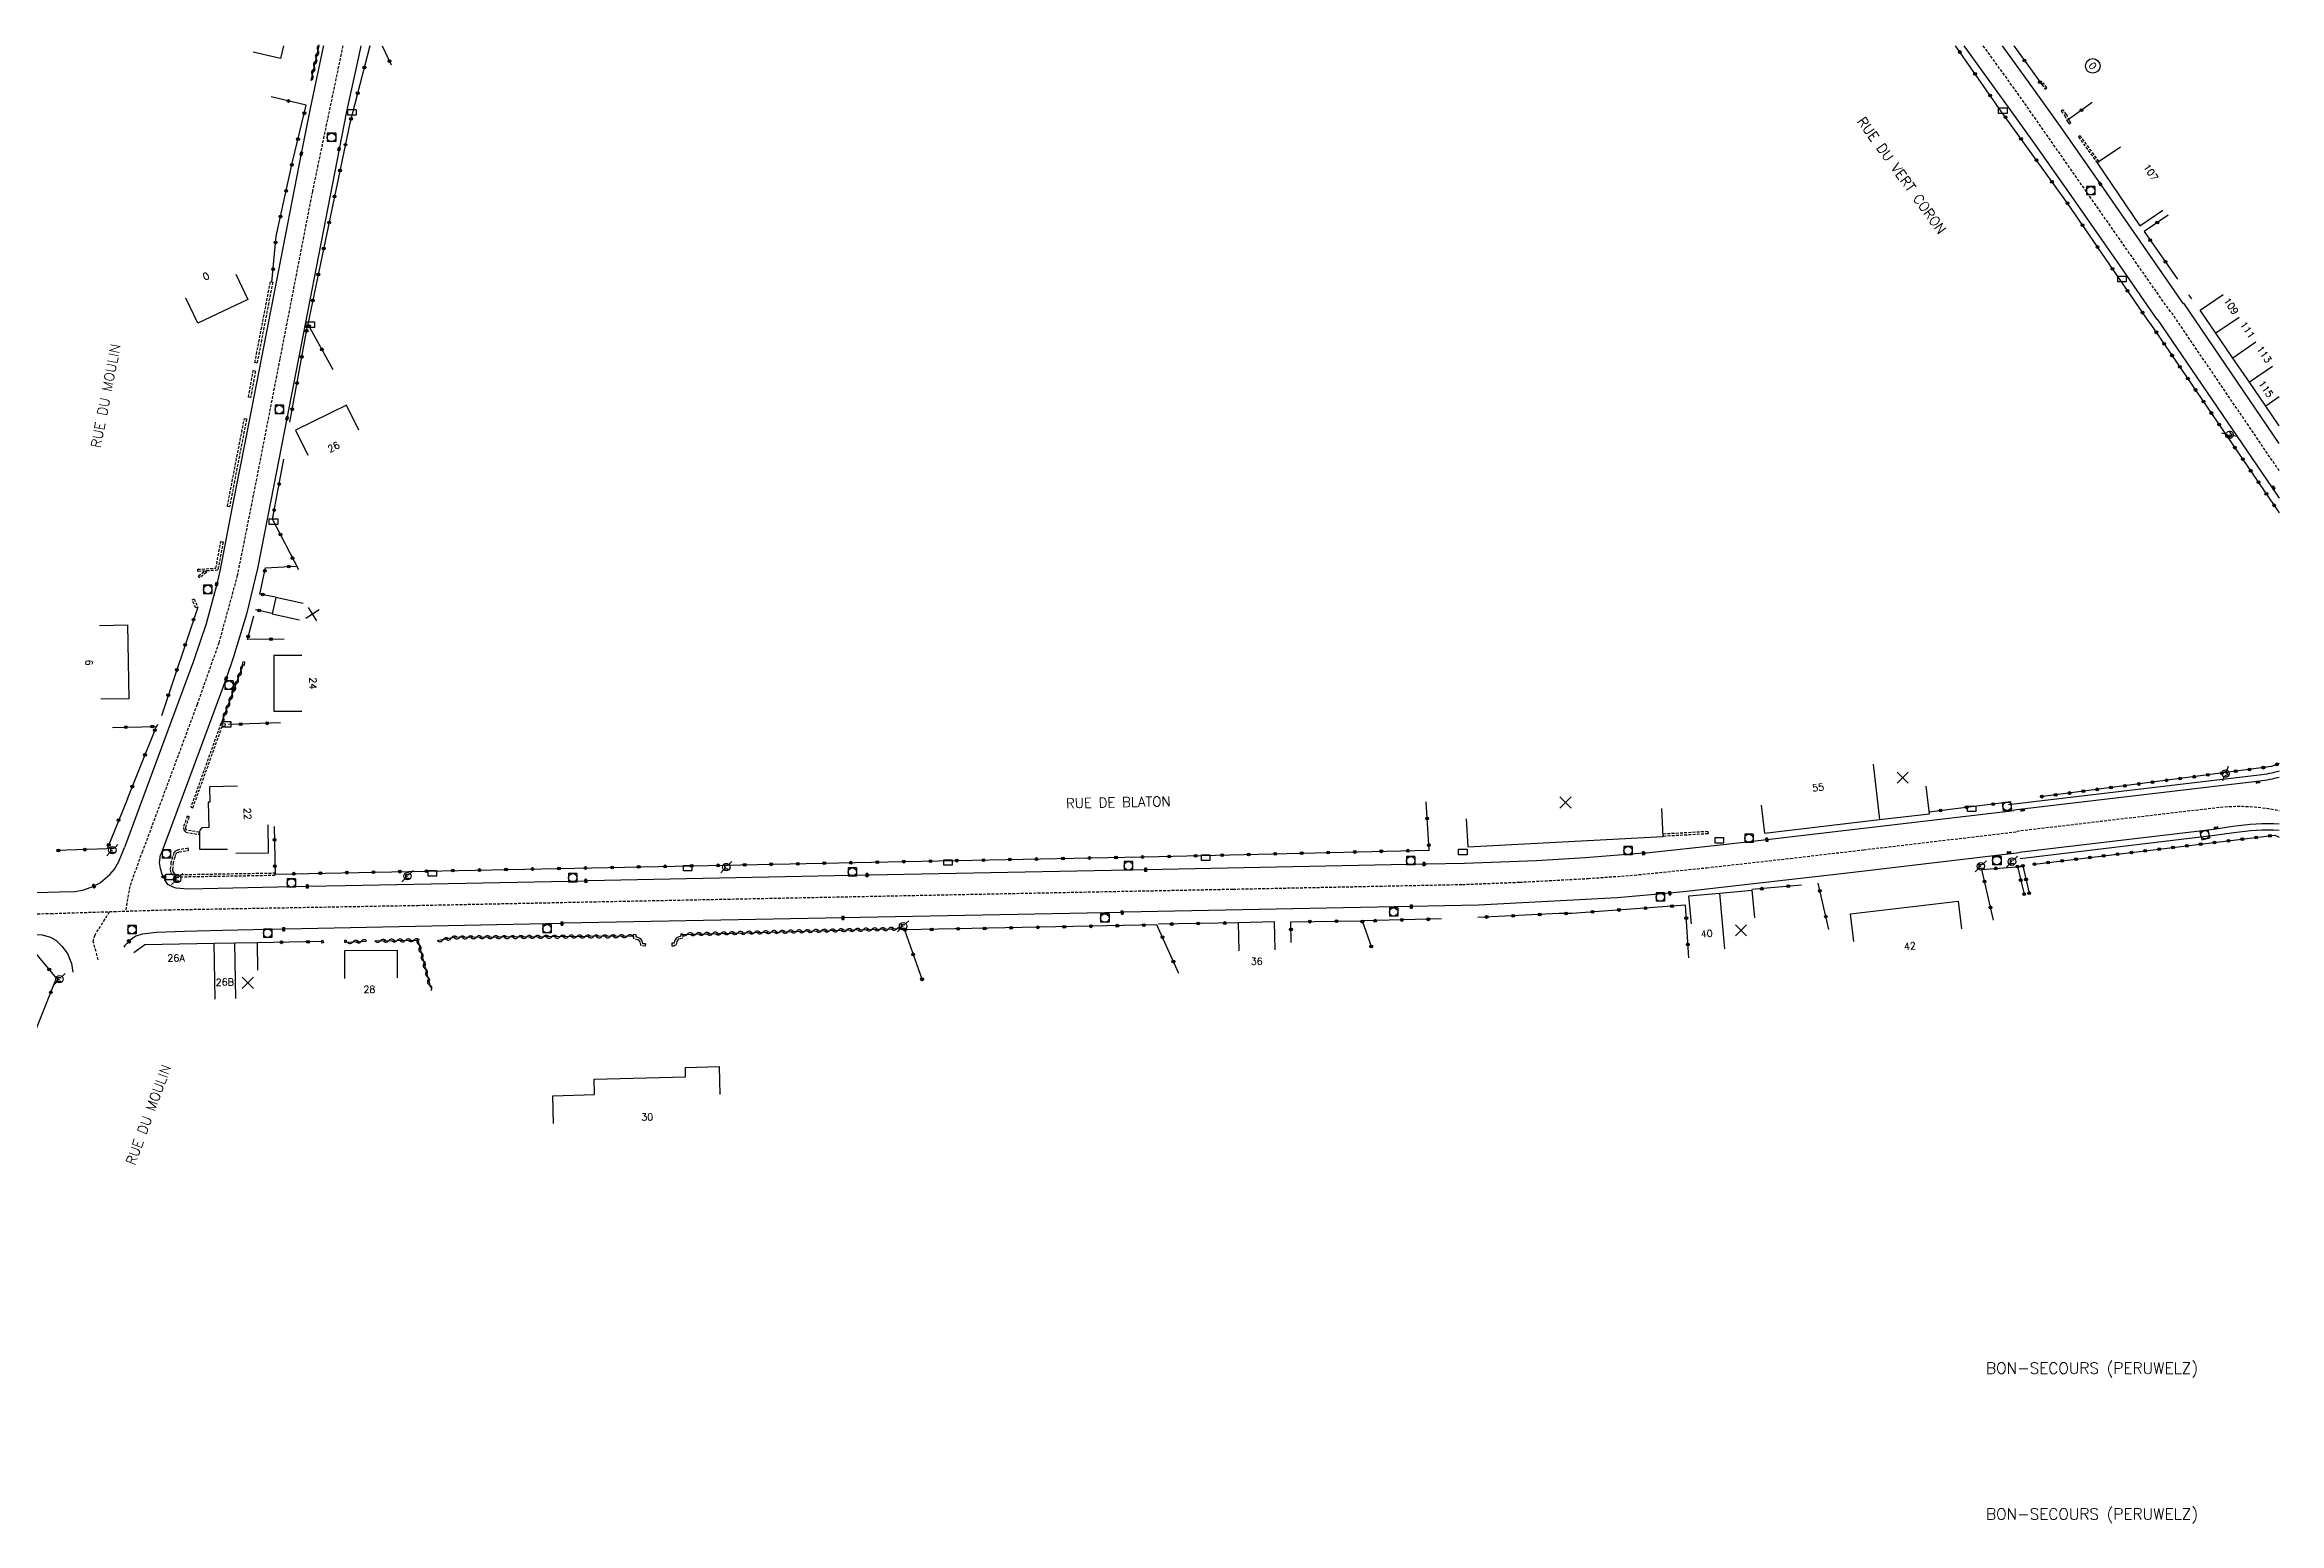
# Model space of a CAD drawing. Header units: millimetres. Extents: x 94999 to 96000, y 132000 to 133001.
# Drawn here: x 95599.9 to 96000, y 132735.4 to 133000.2 of the extents above; entities that cross this region are included whole.
import ezdxf
from ezdxf.enums import TextEntityAlignment as Align

# ---------------------------------------------------------------- set-up
doc = ezdxf.new("R2010")
doc.units = ezdxf.units.MM
doc.linetypes.add('DASHED', pattern=[0.75, 0.5, -0.25])
doc.layers.get('0').update_dxf_attribs({"linetype": 'CONTINUOUS'})
for name, color, linetype in [('W0001', 6, 'DASHED'), ('W0008', 7, 'CONTINUOUS'), ('W0100', 7, 'CONTINUOUS'), ('W0112', 1, 'DASHED'), ('W0310', 3, 'CONTINUOUS'), ('W0322', 7, 'CONTINUOUS'), ('W0334', 7, 'CONTINUOUS'), ('W0400', 7, 'CONTINUOUS'), ('W0420', 7, 'CONTINUOUS'), ('W0471', 7, 'CONTINUOUS'), ('W0980', 7, 'CONTINUOUS'), ('W0984', 7, 'CONTINUOUS'), ('W0989', 7, 'CONTINUOUS'), ('W0991', 7, 'CONTINUOUS'), ('W1102', 7, 'CONTINUOUS'), ('W1471', 7, 'CONTINUOUS')]:
    doc.layers.add(name, color=color, linetype=linetype)
doc.styles.get("Standard").update_dxf_attribs({"font": 'romans.shx', "width": 0.85})

# ---------------------------------------------------------------- blocks, each defined once
blk = doc.blocks.new('T1471')
at = {"color": 0, "linetype": 'Continuous', "flags": 128}
blk.add_lwpolyline([(-0.75, -0.5), (-0.75, 0.5), (0.75, 0.5), (0.75, -0.5), (-0.75, -0.5)], dxfattribs=at)
blk = doc.blocks.new('T420')
for p, q in [((0.75, 0.75), (-0.75, 0.75)), ((-0.75, 0.75), (-0.75, -0.75)), ((0.75, 0.75), (0.75, -0.75)), ((0.75, -0.75), (-0.75, -0.75))]:
    blk.add_line(p, q)
blk.add_ellipse((0, 0), major_axis=(-0.53, 0.53), ratio=1, start_param=3.926991, end_param=10.210176)
blk = doc.blocks.new('T400')
for p, q in [((-0.15, 0.3), (0.15, 0.3)), ((-0.15, -0.25), (-0.15, 0.3)), ((-0.15, 0.15), (0.15, 0.15)), ((-0.15, 0), (0.15, 0)), ((0.15, 0.3), (0.15, -0.25)), ((-0.15, -0.15), (0.15, -0.15)), ((-0.15, -0.25), (-0.15, -0.3)), ((-0.15, -0.3), (0.15, -0.3)), ((0.15, -0.3), (0.15, -0.25))]:
    blk.add_line(p, q)
blk = doc.blocks.new('t991o')
at = {"color": 0, "linetype": 'Continuous'}
for p, q in [((-1, 1), (1, -1)), ((-1, -1), (1, 1))]:
    blk.add_line(p, q, dxfattribs=at)
blk = doc.blocks.new('t322o')
at = {"color": 0, "linetype": 'Continuous'}
for radius in [0.25, 0.15]:
    blk.add_circle((0, 0), radius, dxfattribs=at)
blk = doc.blocks.new('t310o')
at = {"color": 0, "linetype": 'Continuous'}
for centre, start, end in [((-0.5, 0.38), 216.8699, 323.1304), ((0.5, -0.37), 36.8699, 143.1303)]:
    blk.add_arc(centre, 0.625, start, end, dxfattribs=at)
blk = doc.blocks.new('T471')
for p, q in [((-0.333334, 0.333334), (-0.333334, -0.333334)), ((-0.333334, 0.333334), (0.333334, 0.333334)), ((-0.333334, 0), (0, 0)), ((0.500001, 0.500001), (1.000002, 1.000002)), ((-0.500001, -0.500001), (-1.000002, -1.000002)), ((-0.333334, -0.333334), (0.333334, -0.333334))]:
    blk.add_line(p, q)
blk.add_ellipse((0, 0), major_axis=(0.471405, 0.471405), ratio=1, start_param=5.4977871438, end_param=11.780972451)

msp = doc.modelspace()

# ---------------------------------------------------------------- linework, layer by layer
at = {"layer": 'W0001'}
for points in [[(95653.28, 133000), (95647.82, 132973.91), (95641.99, 132943.87), (95637.23, 132919.46), (95634.38, 132905.12), (95631.07, 132893.05), (95627.17, 132881.99), (95617.44, 132855.78)], [(95946.94, 133000), (95953.09, 132991.5), (95980.43, 132952.38)], [(95528.06, 132841.65), (95546.18, 132842.47), (95586.57, 132844.21), (95600.98, 132844.58), (95622.09, 132845.25), (95666.68, 132846.04), (95728.18, 132847.28), (95812.66, 132848.95), (95853.73, 132849.78), (95863.98, 132850.19), (95869.92, 132850.5), (95876.24, 132850.85), (95884.54, 132851.46), (95897.45, 132852.77), (95912.46, 132854.46), (95925.57, 132855.99), (95939.7, 132857.66), (95952.99, 132859.22)], [(95617.38, 132855.72), (95615.12, 132849.43), (95614.37, 132845.01)], [(95609.5, 132836.3), (95608.58, 132839.54), (95608.85, 132840.63), (95611.54, 132844.92)]]:
    msp.add_lwpolyline(points, dxfattribs=at)
at = {"layer": 'W0001', "flags": 128}
msp.add_lwpolyline([(96000, 132923.86), (95980.54, 132952.45)], dxfattribs=at)
msp.add_lwpolyline([(95952.98, 132859.34), (95968.13, 132861.13), (95989.54, 132863.65, -0.074362), (96000, 132863.02)], format="xyb", dxfattribs=at)
at = {"layer": 'W0008'}
for points in [[(95649.8, 133000), (95649.75, 132999.8), (95647.4, 132988.77), (95645.83, 132980.7), (95641.33, 132957.65), (95635.97, 132930.05), (95633.47, 132917.4), (95631.31, 132906.17), (95630.69, 132903.57), (95628.78, 132896.49), (95626.56, 132889.75), (95622.01, 132877.53), (95614.18, 132856.4)], [(95656.53, 133000), (95656.12, 132998.25), (95653.96, 132988.23), (95652.61, 132981.48), (95643.28, 132933.27), (95640.41, 132918.53), (95638.01, 132906.38), (95636.05, 132898.22), (95633.71, 132890.55), (95632.38, 132886.67), (95627.58, 132873.62), (95620.69, 132855.15)], [(95943.51, 133000), (95951.46, 132989), (95956.3, 132982.25), (95962.68, 132973.19), (95970.91, 132961.38), (95978.08, 132950.97)], [(95950.38, 133000), (95956.12, 132992.07), (95960.78, 132985.55), (95967.95, 132975.25), (95982.79, 132953.79)], [(95978.15, 132951.02), (95998.6, 132921.03), (96000, 132918.99)], [(96000, 132928.74), (95982.92, 132953.89)], [(95952.55, 132862.99), (95908.25, 132857.77), (95905.14, 132857.42), (95899.87, 132856.84), (95886.67, 132855.41), (95886.15, 132855.36), (95875.73, 132854.55), (95867, 132854.04), (95854.1, 132853.56), (95847.39, 132853.41), (95846.85, 132853.4), (95797.04, 132852.4), (95747.62, 132851.42), (95747.14, 132851.44), (95697.21, 132850.42), (95696.79, 132850.39), (95653.67, 132849.55), (95646.93, 132849.41), (95625.5, 132848.96), (95623.45, 132849.13), (95622.91, 132849.3), (95621.96, 132849.8), (95621.39, 132850.58), (95621.22, 132851.14), (95620.92, 132851.58), (95620.62, 132852.62), (95620.48, 132853.74), (95620.65, 132855.08), (95620.68, 132855.16)], [(95528.36, 132845.44), (95558.61, 132846.81), (95585.19, 132847.95), (95585.67, 132847.97), (95602.52, 132848.45), (95605.38, 132848.53), (95606.91, 132848.79), (95608.71, 132849.47), (95609.86, 132850.15), (95611.54, 132851.55), (95612.4, 132852.54), (95613.19, 132853.92), (95614.18, 132856.4)], [(95953.43, 132855.46), (95923.68, 132851.94), (95893.88, 132848.54), (95890.9, 132848.23), (95881.44, 132847.4), (95856.63, 132846.06), (95844.59, 132845.81), (95793.19, 132844.8), (95792.81, 132844.77), (95742.83, 132843.78), (95692.93, 132842.82), (95692.53, 132842.81), (95642.98, 132841.78), (95642.66, 132841.78), (95631.77, 132841.52), (95624.92, 132841.36), (95619.89, 132841.2), (95617.33, 132840.9), (95616.2, 132840.5), (95615.84, 132840.29), (95614.98, 132839.6), (95614.58, 132839.2), (95614.26, 132838.85), (95614.05, 132838.55)], [(95527.76, 132837.85), (95558.32, 132839.23), (95580.46, 132840.21), (95588.33, 132840.49), (95598.37, 132840.79), (95599.43, 132840.73), (95600.94, 132840.33), (95601.88, 132839.78), (95602.98, 132838.72), (95603.97, 132837.43), (95604.71, 132835.64), (95604.95, 132834.05)]]:
    msp.add_lwpolyline(points, dxfattribs=at)
for points in [[(96000, 132868.96, -0.033219), (95996.52, 132868.29), (95952.46, 132863.09)], [(95953.42, 132855.58), (95988.25, 132859.69), (95991.69, 132860.2, -0.055182), (96000, 132860.63)]]:
    msp.add_lwpolyline(points, format="xyb", dxfattribs=at)
at = {"layer": 'W0100'}
for points in [[(95642.63, 133000), (95642.1, 132997.74), (95637.23, 132998.88)], [(95971.54, 132981.84), (95967.39, 132979.05), (95975, 132967.77), (95979.15, 132970.57)], [(95634.09, 132959.07), (95636.24, 132954.55), (95627.3, 132950.3), (95625.15, 132954.82)], [(96000, 132931.9), (95997.56, 132935.47), (95994.65, 132939.76), (95991.69, 132944.07), (95988.66, 132948.5), (95985.84, 132952.64), (95989.97, 132955.46)], [(95656.13, 132931.15), (95653.93, 132935.64), (95644.81, 132931.17), (95647.01, 132926.68)], [(95646.19, 132900.12), (95641.31, 132901.2), (95640.65, 132898.23), (95645.53, 132897.15)], [(95609.73, 132896.18), (95614.73, 132896.27), (95614.97, 132883.05), (95609.97, 132882.96)], [(95645.93, 132890.81), (95640.93, 132890.81), (95640.94, 132880.81), (95645.94, 132880.81)], [(95634.43, 132867.36), (95629.43, 132867.29), (95629.47, 132864.55), (95629.15, 132864.53), (95629.26, 132859.98), (95628.01, 132859.91), (95627.69, 132859.52), (95627.61, 132859.13), (95627.63, 132856.09), (95632.63, 132856.13)], [(95907.23, 132863.96), (95907.8, 132858.99), (95928.44, 132861.39), (95937.38, 132862.44), (95936.8, 132867.4)], [(95854.42, 132861.54), (95854.68, 132856.54), (95889.68, 132858.38), (95889.42, 132863.38)], [(95634.1, 132855.39), (95639.97, 132855.45), (95639.92, 132860.45)], [(95894.75, 132842.74), (95894.3, 132847.72), (95899.8, 132848.21), (95905.54, 132848.76), (95906.02, 132843.78)], [(95923.8, 132839.55), (95923.21, 132844.51), (95942.49, 132846.8), (95943.08, 132841.83)], [(95820.2, 132838.09), (95820.07, 132843.09), (95813.57, 132842.92), (95813.7, 132837.92)], [(95615.88, 132837.61), (95615.88, 132837.61), (95617.82, 132839.05), (95630.25, 132839.26), (95633.93, 132839.33), (95637.92, 132839.41), (95638.02, 132834.41)], [(95653.66, 132832.95), (95653.61, 132837.95), (95662.98, 132838.04), (95663.03, 132833.04)], [(95690.99, 132806.95), (95690.86, 132811.95), (95698.35, 132812.13), (95698.28, 132814.91), (95714.66, 132815.32), (95714.62, 132817), (95720.65, 132817.18), (95720.8, 132812.18)]]:
    msp.add_lwpolyline(points, dxfattribs=at)
at = {"layer": 'W0112'}
for p, q in [((95957.47, 132993.05), (95958.07, 132992.23)), ((95958.07, 132992.23), (95958.39, 132992.47)), ((95962.08, 132986.37), (95962.35, 132986.03)), ((95964.03, 132983.67), (95967.39, 132979.05)), ((95967.39, 132979.05), (95967.71, 132979.28)), ((95640.72, 132957.68), (95637.92, 132943.17)), ((95637.92, 132943.17), (95637.53, 132943.25)), ((95637.64, 132941.74), (95636.76, 132936.99)), ((95636.76, 132936.99), (95636.37, 132937.07)), ((95636.04, 132933.16), (95632.99, 132917.43)), ((95632.99, 132917.43), (95632.6, 132917.5)), ((95631.84, 132911.13), (95630.89, 132906.05)), ((95630.89, 132906.05), (95627.32, 132905.84)), ((95627.66, 132904.72), (95627.41, 132905.04)), ((95628.85, 132905.65), (95627.66, 132904.72)), ((95626.66, 132900.95), (95627.29, 132899.47)), ((95627.29, 132899.47), (95626.93, 132899.31)), ((95635.36, 132889.65), (95635.26, 132889.15)), ((95635.26, 132889.15), (95635.66, 132889.08)), ((95631.44, 132878.62), (95626.06, 132863.65)), ((95632.27, 132878.52), (95631.44, 132878.62)), ((95625.14, 132859.14), (95627.52, 132858.74)), ((95897.69, 132859.25), (95889.65, 132858.79)), ((95889.65, 132858.79), (95889.68, 132858.39)), ((95897.71, 132858.85), (95889.68, 132858.39)), ((95897.69, 132859.25), (95897.71, 132858.85)), ((95623.03, 132855.45), (95622.86, 132854.74)), ((95641.09, 132851.84), (95641.1, 132851.44)), ((95649.78, 132839.7), (95649.44, 132839.69)), ((95649.44, 132839.69), (95649.46, 132839.29)), ((95649.79, 132839.3), (95649.46, 132839.29)), ((95649.78, 132839.7), (95649.79, 132839.3)), ((95653.56, 132839.82), (95653.88, 132839.83)), ((95653.56, 132839.82), (95653.57, 132839.42)), ((95653.57, 132839.42), (95653.9, 132839.43)), ((95653.88, 132839.83), (95653.9, 132839.43)), ((95705.25, 132840.79), (95705.23, 132840.39)), ((95707.45, 132839.13), (95707.41, 132838.73)), ((95712.2, 132838.8), (95712.6, 132838.8))]:
    msp.add_line(p, q, dxfattribs=at)
for points in [[(95958.39, 132992.47), (95957.79, 132993.29), (95957.47, 132993.05)], [(95961.91, 132987.68), (95961.26, 132988.55), (95960.94, 132988.31)], [(95960.94, 132988.31), (95961.57, 132987.47), (95962.08, 132986.37)], [(95962.35, 132986.03), (95962.67, 132986.27), (95962.43, 132986.58), (95961.91, 132987.68)], [(95967.71, 132979.28), (95964.35, 132983.9), (95964.03, 132983.67)], [(95637.53, 132943.25), (95640.32, 132957.76), (95640.72, 132957.68)], [(95636.37, 132937.07), (95637.25, 132941.82), (95637.64, 132941.74)], [(95632.6, 132917.5), (95635.65, 132933.23), (95636.04, 132933.16)], [(95630.55, 132906.43), (95631.45, 132911.21), (95631.84, 132911.13)], [(95627.32, 132905.84), (95627.3, 132906.24), (95630.55, 132906.43)], [(95627.41, 132905.04), (95628.61, 132905.97), (95628.85, 132905.65)], [(95626.93, 132899.31), (95626.29, 132900.79), (95626.66, 132900.95)], [(95635.66, 132889.08), (95635.75, 132889.58), (95635.36, 132889.65)], [(95626.06, 132863.65), (95626.43, 132863.52), (95631.71, 132878.18)], [(95631.71, 132878.18), (95632.22, 132878.12), (95632.27, 132878.52)], [(95625.43, 132862.04), (95624.73, 132860.01), (95624.78, 132859.56), (95625.14, 132859.14)], [(95625.14, 132859.97), (95625.8, 132861.91), (95625.43, 132862.04)], [(95627.52, 132858.74), (95627.59, 132859.13), (95625.35, 132859.51), (95625.16, 132859.73), (95625.14, 132859.97)], [(95622.79, 132854.76), (95622.51, 132853.74), (95622.36, 132852.39), (95622.54, 132851.78), (95622.98, 132851.32), (95623.4, 132851.14), (95641.1, 132851.44)], [(95623.18, 132854.67), (95622.9, 132853.66), (95622.77, 132852.42), (95622.9, 132851.99), (95623.21, 132851.65), (95623.48, 132851.54), (95641.09, 132851.84)], [(95625.57, 132856.27), (95623.87, 132855.99), (95623.32, 132855.78), (95623.03, 132855.45)], [(95623.25, 132854.66), (95623.4, 132855.26), (95623.55, 132855.44), (95623.97, 132855.6)], [(95623.97, 132855.6), (95625.63, 132855.87), (95625.57, 132856.27)], [(95707.41, 132838.73), (95706.69, 132838.79), (95706.55, 132839.34), (95706.45, 132839.58), (95706.33, 132839.76), (95706.13, 132839.88), (95705.4, 132840.07), (95705.4, 132840.38), (95705.23, 132840.39)], [(95707.45, 132839.13), (95707.01, 132839.17), (95706.93, 132839.47), (95706.8, 132839.77), (95706.62, 132840.06), (95706.29, 132840.25), (95705.79, 132840.38), (95705.79, 132840.76), (95705.25, 132840.79)], [(95714.18, 132840.89), (95713.78, 132840.88), (95713.76, 132840.48), (95713.45, 132840.42), (95713.19, 132840.31), (95712.96, 132840.14), (95712.78, 132839.88), (95712.66, 132839.61), (95712.61, 132839.27), (95712.2, 132839.25), (95712.2, 132838.8)], [(95714.18, 132840.89), (95714.15, 132840.14), (95713.57, 132840.04), (95713.39, 132839.96), (95713.25, 132839.86), (95713.13, 132839.68), (95713.05, 132839.5), (95712.96, 132838.89), (95712.6, 132838.87), (95712.6, 132838.8)]]:
    msp.add_lwpolyline(points, dxfattribs=at)
at = {"layer": 'W0310'}
for p, q in [((95647.59, 132993.81), (95649.04, 133000)), ((95631.58, 132878.7), (95635.42, 132889.09)), ((95654.09, 132839.42), (95657.43, 132839.65)), ((95713.98, 132840.83), (95753.61, 132841.87))]:
    msp.add_line(p, q, dxfattribs=at)
for points in [[(95659, 132839.66), (95666.68, 132839.8), (95668.95, 132831.32)], [(95705.18, 132840.52), (95673.24, 132840.29), (95670.18, 132839.68)]]:
    msp.add_lwpolyline(points, dxfattribs=at)
at = {"layer": 'W0322'}
for p, q in [((95966.5, 132989.87), (95962.01, 132986.63)), ((95983.73, 132955.4), (95984.27, 132954.67)), ((95643.79, 132932.59), (95647.02, 132950.12)), ((95627.29, 132899.46), (95620.79, 132879.98)), ((95640.6, 132898.34), (95637.66, 132898.97)), ((95642.1, 132878.72), (95632.81, 132878.44)), ((95616.98, 132870.81), (95619.9, 132878.08)), ((95614.71, 132865.1), (95616.98, 132870.81)), ((95951.1, 132864.47), (95937.27, 132862.75)), ((95914.45, 132849.68), (95905.56, 132848.85)), ((95919.32, 132841.69), (95917.42, 132849.99)), ((95813.55, 132842.92), (95799.3, 132842.64)), ((95850.01, 132843.61), (95835.93, 132843.24)), ((95649.41, 132839.57), (95638, 132839.33))]:
    msp.add_line(p, q, dxfattribs=at)
for points in [[(95658.13, 133000), (95654.55, 132986.16), (95647.02, 132950.12), (95651.47, 132942.02)], [(95660.34, 133000), (95661.95, 132996.6)], [(95976.85, 132950.24), (95962.06, 132971.82), (95950.28, 132988.14), (95942.03, 133000)], [(95952.49, 133000), (95957.47, 132993.05)], [(95640.58, 132957.64), (95641.32, 132965.89), (95644.26, 132979.23), (95646.74, 132989.34), (95640.42, 132990.85)], [(95980.12, 132969.66), (95975.79, 132966.75), (95981.76, 132958.22)], [(95976.89, 132950.27), (96000, 132916.36)], [(95645.37, 132906.14), (95640.68, 132915.23), (95642.71, 132925.97)], [(95641.24, 132901.21), (95638.44, 132901.8), (95639.41, 132906.52), (95644.93, 132906.79)], [(95642.79, 132893.72), (95636.2, 132893.67), (95637.37, 132897.9)], [(95612.04, 132877.89), (95619.9, 132878.08), (95620.24, 132878.45)], [(96000, 132871.47), (95998.58, 132870.9), (95957.24, 132865.48)], [(95614.71, 132865.1), (95611.07, 132856.15), (95602.09, 132855.86)], [(95641.01, 132860.16), (95641.14, 132851.64), (95718.71, 132853.17), (95750.86, 132853.81), (95799.3, 132854.76), (95847.79, 132855.92), (95847.23, 132864.61)], [(95956.15, 132853.42), (95999.22, 132858.59), (96000, 132858.27)], [(95948.81, 132843.36), (95946.72, 132852.46), (95953.72, 132853)], [(95953.12, 132853), (95954.08, 132853.11)], [(95953.12, 132853), (95954.31, 132848.03)], [(95954.08, 132853.11), (95955.21, 132848.24)], [(95823.06, 132839.36), (95823.02, 132843.07), (95835.76, 132843.28), (95837.47, 132838.52)], [(95894.25, 132836.63), (95893.68, 132846.07), (95873.35, 132844.6), (95871.01, 132844.55), (95856.52, 132843.89)], [(95802.96, 132833.83), (95799.03, 132842.53), (95753.84, 132841.63), (95757.07, 132832.53)], [(95598.36, 132823.84), (95602.01, 132833.01), (95597.4, 132838.55), (95588.29, 132838.41)]]:
    msp.add_lwpolyline(points, dxfattribs=at)
at = {"layer": 'W0334'}
for points in [[(96000, 132870.07, -0.035942), (95996.39, 132869.35), (95951.51, 132864.06)], [(95953.58, 132854.46), (95988.4, 132858.58), (95991.87, 132859.08, -0.055694), (96000, 132859.5)]]:
    msp.add_lwpolyline(points, format="xyb", dxfattribs=at)
at = {"layer": 'W1102'}
for p, q in [((95992.79, 132951.32), (95988.66, 132948.5)), ((95995.81, 132946.9), (95991.69, 132944.07)), ((95998.78, 132942.57), (95994.65, 132939.76)), ((96000, 132937.14), (95997.56, 132935.47)), ((95927.28, 132871.33), (95928.44, 132861.39)), ((95900.74, 132838.26), (95899.8, 132848.21)), ((95630.44, 132829.26), (95630.25, 132839.26)), ((95634.14, 132829.33), (95633.93, 132839.33))]:
    msp.add_line(p, q, dxfattribs=at)
msp.add_circle((95966.6, 132996.4), 1.3, dxfattribs=at)

# ---------------------------------------------------------------- block references
at = {"layer": 'W0310'}
for p, rotation in [((95648.5, 132997.71), 76.84436021468015), ((95648.84, 132999.17), 76.84436021468015), ((95647.82, 132994.79), 76.84436021468015), ((95648.16, 132996.25), 76.84436021468015), ((95634.53, 132886.67), 69.71987823435832), ((95635.05, 132888.08), 69.71987823435832), ((95632.97, 132882.45), 69.71987823435832), ((95633.49, 132883.86), 69.71987823435832), ((95634.01, 132885.26), 69.71987823435832), ((95631.93, 132879.64), 69.71987823435832), ((95632.45, 132881.04), 69.71987823435832), ((95655.08, 132839.49), 4.019769510791153), ((95656.58, 132839.59), 4.019769510791153), ((95660, 132839.68), 1.095298862873189), ((95661.5, 132839.71), 1.095298862873189), ((95663, 132839.73), 1.095298862873189), ((95664.5, 132839.76), 1.095298862873189), ((95666, 132839.79), 1.095298862873189), ((95666.89, 132839.02), 284.9130277473806), ((95667.28, 132837.57), 284.9130277473806), ((95671.22, 132839.89), 191.3315425633046), ((95672.69, 132840.18), 191.3315425633046), ((95674.18, 132840.3), 180.4108837017342), ((95675.68, 132840.31), 180.4108837017342), ((95677.18, 132840.32), 180.4108837017342), ((95678.68, 132840.33), 180.4108837017342), ((95680.18, 132840.34), 180.4108837017342), ((95681.68, 132840.35), 180.4108837017342), ((95683.18, 132840.36), 180.4108837017342), ((95684.68, 132840.37), 180.4108837017342), ((95686.18, 132840.38), 180.4108837017342), ((95687.68, 132840.39), 180.4108837017342), ((95689.18, 132840.4), 180.4108837017342), ((95690.68, 132840.42), 180.4108837017342), ((95692.18, 132840.43), 180.4108837017342), ((95693.68, 132840.44), 180.4108837017342), ((95695.18, 132840.45), 180.4108837017342), ((95696.68, 132840.46), 180.4108837017342), ((95698.18, 132840.47), 180.4108837017342), ((95699.68, 132840.48), 180.4108837017342), ((95701.18, 132840.49), 180.4108837017342), ((95702.68, 132840.5), 180.4108837017342), ((95704.18, 132840.51), 180.4108837017342), ((95714.98, 132840.86), 1.498809737784897), ((95716.48, 132840.89), 1.498809737784897), ((95717.98, 132840.93), 1.498809737784897), ((95719.48, 132840.97), 1.498809737784897), ((95720.98, 132841.01), 1.498809737784897), ((95722.48, 132841.05), 1.498809737784897), ((95723.98, 132841.09), 1.498809737784897), ((95725.48, 132841.13), 1.498809737784897), ((95726.98, 132841.17), 1.498809737784897), ((95728.48, 132841.21), 1.498809737784897), ((95729.98, 132841.25), 1.498809737784897), ((95731.48, 132841.29), 1.498809737784897), ((95732.98, 132841.33), 1.498809737784897), ((95734.48, 132841.37), 1.498809737784897), ((95735.97, 132841.4), 1.498809737784897), ((95737.47, 132841.45), 1.498809737784897), ((95738.97, 132841.48), 1.498809737784897), ((95740.47, 132841.52), 1.498809737784897), ((95741.97, 132841.56), 1.498809737784897), ((95743.47, 132841.6), 1.498809737784897), ((95744.97, 132841.64), 1.498809737784897), ((95746.47, 132841.68), 1.498809737784897), ((95747.97, 132841.72), 1.498809737784897), ((95749.47, 132841.76), 1.498809737784897), ((95750.97, 132841.8), 1.498809737784897), ((95752.47, 132841.84), 1.498809737784897), ((95667.67, 132836.12), 284.9130277473806), ((95668.05, 132834.67), 284.9130277473806), ((95668.44, 132833.22), 284.9130277473806), ((95668.82, 132831.77), 284.9130277473806)]:
    msp.add_blockref('t310o', p, dxfattribs=dict(at, rotation=rotation))
at = {"layer": 'W0322'}
for p, rotation in [((95942.81, 132998.88), 124.8160235107664), ((95657.13, 132996.12), 255.4764877350271), ((95661.64, 132997.25), 295.3131803974345), ((95945.52, 132994.98), 124.8160235107664), ((95954.39, 132997.35), 305.6015077090854), ((95655.94, 132991.52), 255.4764877350271), ((95948.23, 132991.08), 124.8160235107664), ((95957.15, 132993.48), 305.6015077090854), ((95643.55, 132990.11), 166.5290689353493), ((95646.39, 132987.91), 76.27210014728344), ((95654.75, 132986.93), 255.4764877350271), ((95950.96, 132987.2), 125.838373931753), ((95964.57, 132988.48), 215.8228969520488), ((95645.26, 132983.3), 76.27210014728344), ((95953.74, 132983.35), 125.838373931753), ((95644.14, 132978.68), 77.5508324525314), ((95653.74, 132982.29), 258.2038610100878), ((95956.52, 132979.5), 125.838373931753), ((95652.77, 132977.64), 258.2038610100878), ((95959.3, 132975.64), 125.838373931753), ((95643.12, 132974.04), 77.5508324525314), ((95651.8, 132972.99), 258.2038610100878), ((95962.09, 132971.79), 124.4124585708406), ((95642.1, 132969.4), 77.5508324525314), ((95650.83, 132968.34), 258.2038610100878), ((95964.77, 132967.88), 124.4124585708406), ((95978.15, 132968.33), 214.0133681282668), ((95641.22, 132964.74), 84.87639461938338), ((95649.85, 132963.69), 258.2038610100878), ((95967.45, 132963.96), 124.4124585708406), ((95976.89, 132965.18), 304.963758435011), ((95640.79, 132960.01), 84.87639461938338), ((95648.88, 132959.04), 258.2038610100878), ((95970.14, 132960.04), 124.4124585708406), ((95979.61, 132961.29), 304.963758435011), ((95647.91, 132954.39), 258.2038610100878), ((95972.82, 132956.12), 124.4124585708406), ((95975.51, 132952.2), 124.4124585708406), ((95646.8, 132948.94), 79.5677448315841), ((95647.21, 132949.78), 298.7985437646461), ((95977.98, 132948.68), 304.270528764383), ((95979.38, 132946.61), 304.270528764383), ((95645.94, 132944.27), 79.5677448315841), ((95649.5, 132945.62), 298.7985437646461), ((95980.79, 132944.55), 304.270528764383), ((95982.2, 132942.48), 304.270528764383), ((95645.08, 132939.6), 79.5677448315841), ((95983.61, 132940.41), 304.270528764383), ((95985.01, 132938.35), 304.270528764383), ((95644.22, 132934.92), 79.5677448315841), ((95986.42, 132936.28), 304.270528764383), ((95987.83, 132934.22), 304.270528764383), ((95989.24, 132932.15), 304.270528764383), ((95990.65, 132930.08), 304.270528764383), ((95992.05, 132928.02), 304.270528764383), ((95993.46, 132925.95), 304.270528764383), ((95994.87, 132923.89), 304.270528764383), ((95641.87, 132921.51), 79.29851096874901), ((95996.28, 132921.82), 304.270528764383), ((95997.68, 132919.75), 304.270528764383), ((95640.99, 132916.85), 79.29851096874901), ((95999.09, 132917.69), 304.270528764383), ((95642.1, 132912.47), 117.3068760551635), ((95643.6, 132906.73), 2.844245131630032), ((95644.28, 132908.25), 117.3068760551635), ((95639.3, 132905.98), 78.3657050058506), ((95638.28, 132898.84), 168.0181493281113), ((95638.92, 132901.7), 167.9557235759171), ((95626.54, 132897.21), 251.5527329879666), ((95625.04, 132892.7), 251.5527329879666), ((95636.34, 132894.18), 74.51300717235027), ((95640.42, 132893.7), 180.4255575892777), ((95623.54, 132888.2), 251.5527329879666), ((95622.03, 132883.69), 251.5527329879666), ((95634.98, 132878.51), 181.7377006678079), ((95639.73, 132878.65), 181.7377006678079), ((95614.41, 132877.95), 1.347752346004385), ((95619.16, 132878.06), 1.347752346004385), ((95619.63, 132877.42), 68.08032828144988), ((95617.86, 132873.02), 68.08032828144988), ((95994.66, 132870.38), 187.464173283448), ((95997.14, 132870.71), 187.464173283448), ((95999.55, 132871.29), 202.101696209456), ((95615.58, 132867.3), 68.36124507211458), ((95964.91, 132866.48), 187.464173283448), ((95967.39, 132866.81), 187.464173283448), ((95969.87, 132867.13), 187.464173283448), ((95972.35, 132867.46), 187.464173283448), ((95974.83, 132867.78), 187.464173283448), ((95977.31, 132868.11), 187.464173283448), ((95979.79, 132868.43), 187.464173283448), ((95982.26, 132868.76), 187.464173283448), ((95984.74, 132869.08), 187.464173283448), ((95987.22, 132869.41), 187.464173283448), ((95989.7, 132869.73), 187.464173283448), ((95992.18, 132870.06), 187.464173283448), ((95939.32, 132863.01), 187.0878528621915), ((95944.03, 132863.6), 187.0878528621915), ((95948.75, 132864.18), 187.0878528621915), ((95957.48, 132865.51), 187.464173283448), ((95959.96, 132865.84), 187.464173283448), ((95962.43, 132866.16), 187.464173283448), ((95613.12, 132861.27), 248.1782772895662), ((95847.43, 132861.58), 93.68925597722593), ((95998.34, 132858.48), 6.844682543277411), ((95602.34, 132855.86), 181.893321935796), ((95607.09, 132856.02), 181.893321935796), ((95611.36, 132856.86), 248.1782772895662), ((95641.04, 132857.78), 270.8951653735894), ((95782.22, 132854.42), 1.120117364666683), ((95786.97, 132854.52), 1.120117364666683), ((95791.72, 132854.61), 1.120117364666683), ((95796.47, 132854.7), 1.120117364666683), ((95801.22, 132854.8), 1.378445207124173), ((95805.97, 132854.92), 1.378445207124173), ((95810.71, 132855.03), 1.378445207124173), ((95815.46, 132855.15), 1.378445207124173), ((95820.21, 132855.26), 1.378445207124173), ((95824.96, 132855.38), 1.378445207124173), ((95829.71, 132855.49), 1.378445207124173), ((95834.46, 132855.6), 1.378445207124173), ((95839.21, 132855.72), 1.378445207124173), ((95843.96, 132855.83), 1.378445207124173), ((95847.73, 132856.84), 93.68925597722593), ((95966.07, 132854.61), 6.844682543277411), ((95968.56, 132854.91), 6.844682543277411), ((95971.04, 132855.2), 6.844682543277411), ((95973.52, 132855.5), 6.844682543277411), ((95976, 132855.8), 6.844682543277411), ((95978.49, 132856.1), 6.844682543277411), ((95980.97, 132856.4), 6.844682543277411), ((95983.45, 132856.69), 6.844682543277411), ((95985.93, 132856.99), 6.844682543277411), ((95988.41, 132857.29), 6.844682543277411), ((95990.9, 132857.59), 6.844682543277411), ((95993.38, 132857.89), 6.844682543277411), ((95995.86, 132858.18), 6.844682543277411), ((95641.12, 132853.03), 270.8951653735894), ((95644.5, 132851.71), 1.123318405434654), ((95649.25, 132851.8), 1.123318405434654), ((95654, 132851.9), 1.123318405434654), ((95658.75, 132851.99), 1.123318405434654), ((95663.49, 132852.08), 1.123318405434654), ((95668.24, 132852.18), 1.123318405434654), ((95672.99, 132852.27), 1.123318405434654), ((95677.74, 132852.36), 1.123318405434654), ((95682.49, 132852.46), 1.123318405434654), ((95687.24, 132852.55), 1.123318405434654), ((95691.99, 132852.64), 1.123318405434654), ((95696.74, 132852.73), 1.123318405434654), ((95701.49, 132852.83), 1.123318405434654), ((95706.24, 132852.92), 1.123318405434654), ((95710.99, 132853.02), 1.123318405434654), ((95715.74, 132853.11), 1.123318405434654), ((95720.48, 132853.2), 1.149470678544884), ((95725.23, 132853.3), 1.149470678544884), ((95729.98, 132853.39), 1.149470678544884), ((95734.73, 132853.49), 1.149470678544884), ((95739.48, 132853.58), 1.149470678544884), ((95744.23, 132853.68), 1.149470678544884), ((95748.98, 132853.77), 1.149470678544884), ((95753.73, 132853.87), 1.120117364666683), ((95758.48, 132853.96), 1.120117364666683), ((95763.23, 132854.05), 1.120117364666683), ((95767.97, 132854.15), 1.120117364666683), ((95772.72, 132854.24), 1.120117364666683), ((95777.47, 132854.33), 1.120117364666683), ((95947.22, 132850.31), 102.9127453933149), ((95949.25, 132852.66), 4.39698646442175), ((95953.12, 132853), 283.39544688801), ((95953.12, 132853), 6.403504888076779), ((95953.7, 132850.57), 283.39544688801), ((95954.08, 132853.11), 283.120686940127), ((95954.65, 132850.67), 283.120686940127), ((95956.15, 132853.42), 6.844682543277411), ((95958.63, 132853.71), 6.844682543277411), ((95961.11, 132854.01), 6.844682543277411), ((95963.59, 132854.31), 6.844682543277411), ((95907.36, 132849.02), 185.3349889379786), ((95912.09, 132849.46), 185.3349889379786), ((95917.74, 132848.64), 102.8943676031115), ((95954.31, 132848.03), 283.120686940127), ((95955.21, 132848.24), 283.120686940127), ((95791.95, 132842.39), 181.1409346287796), ((95796.69, 132842.48), 181.1409346287796), ((95801.68, 132842.69), 181.1054406913138), ((95806.43, 132842.78), 181.1054406913138), ((95811.18, 132842.87), 181.1054406913138), ((95826.43, 132843.12), 0.939462088037367), ((95831.18, 132843.2), 0.939462088037367), ((95835.82, 132843.12), 289.7194392478639), ((95838.13, 132843.29), 181.5094922561827), ((95842.88, 132843.42), 181.5094922561827), ((95847.63, 132843.54), 181.5094922561827), ((95858.07, 132843.96), 182.6198623546262), ((95862.81, 132844.17), 182.6198623546262), ((95867.56, 132844.39), 182.6198623546262), ((95872.3, 132844.58), 181.2252600702411), ((95877.04, 132844.87), 184.1246233143217), ((95881.78, 132845.21), 184.1246233143217), ((95886.52, 132845.55), 184.1246233143217), ((95891.26, 132845.89), 184.1246233143217), ((95893.82, 132843.75), 93.47672715289498), ((95918.79, 132844.01), 102.8943676031115), ((95948.28, 132845.68), 102.9127453933149), ((95642.29, 132839.42), 181.2396699184123), ((95647.04, 132839.52), 181.2396699184123), ((95753.95, 132841.63), 181.1409346287796), ((95758.7, 132841.72), 181.1409346287796), ((95763.45, 132841.82), 181.1409346287796), ((95768.2, 132841.91), 181.1409346287796), ((95772.95, 132842.01), 181.1409346287796), ((95777.7, 132842.1), 181.1409346287796), ((95782.45, 132842.2), 181.1409346287796), ((95787.2, 132842.29), 181.1409346287796), ((95800.02, 132840.33), 114.3058827126027), ((95823.04, 132841.73), 90.67930043160482), ((95837.42, 132838.65), 289.7194392478639), ((95894.1, 132839.01), 93.47672715289498), ((95600.72, 132834.55), 129.7109798306104), ((95755.39, 132837.26), 289.5856784347203), ((95801.98, 132836), 114.3058827126027), ((95601, 132830.46), 68.32160951571164), ((95756.98, 132832.79), 289.5856784347203)]:
    msp.add_blockref('t322o', p, dxfattribs=dict(at, rotation=rotation))
at = {"layer": 'W0400'}
for p, rotation in [((95645.83, 132980.7), 348.9719423887764), ((95652.61, 132981.48), 168.6861431754455), ((95967.95, 132975.25), 214.8761972561115), ((95643.28, 132933.27), 169.0421096101269), ((95998.93, 132920.82), 34.28258168918703), ((95630.69, 132903.57), 346.7391308713387), ((95632.38, 132886.67), 340.9963814375281), ((95996.16, 132868.08), 276.5353063099751), ((95954.01, 132863.11), 276.728372525931), ((95988.69, 132859.91), 98.37334111649527), ((95886.15, 132855.36), 185.2355896617984), ((95908.25, 132857.77), 186.7167106328432), ((95951.58, 132855.52), 276.728372525931), ((95621.22, 132851.14), 106.9254600052687), ((95696.79, 132850.39), 184.3161781130956), ((95747.14, 132851.44), 177.7195524230447), ((95797.04, 132852.4), 181.1481369241235), ((95846.85, 132853.4), 180.8852947869818), ((95608.71, 132849.47), 210.8869311778725), ((95646.93, 132849.41), 181.1649475627188), ((95890.9, 132848.23), 5.951916128113269), ((95692.53, 132842.81), 1.183630897257713), ((95742.83, 132843.78), 1.136928044078633), ((95792.81, 132844.77), 3.883379151696453), ((95844.59, 132845.81), 1.187365364363187), ((95614.98, 132839.6), 38.78677069218773), ((95642.66, 132841.78), 359.319632425228)]:
    msp.add_blockref('T400', p, dxfattribs=dict(at, rotation=rotation))
at = {"layer": 'W0420'}
for p in [(95651.25, 132983.59), (95966.23, 132974.04), (95641.89, 132934.85), (95629.09, 132902.61), (95632.88, 132885.48), (95905.03, 132858.04), (95621.66, 132855.25), (95844.48, 132854.02), (95883.4, 132855.84), (95949.42, 132854.05), (95644.08, 132850.06), (95694.45, 132850.97), (95744.5, 132852.01), (95793.94, 132853.12), (95889.15, 132847.51), (95689.85, 132841.84), (95789.71, 132843.76), (95841.42, 132844.85), (95615.52, 132841.68), (95639.81, 132841.05)]:
    msp.add_blockref('T420', p, dxfattribs=at)
for p, rotation in [((95951.26, 132863.8), 186.728372525931), ((95986.67, 132858.68), 103.120686940127)]:
    msp.add_blockref('T420', p, dxfattribs=dict(at, rotation=rotation))
at = {"layer": 'W0471'}
for p, rotation in [((95991.08, 132930.33), 124.178776468148), ((95990.36, 132869.64), 202.101696209456)]:
    msp.add_blockref('T471', p, dxfattribs=dict(at, rotation=rotation))
for p in [(95612.01, 132855.92), (95952.13, 132853.87), (95623.61, 132850.77), (95664.86, 132851.26), (95721.93, 132852.89), (95946.55, 132853.03), (95753.59, 132842.29), (95602.54, 132832.81)]:
    msp.add_blockref('T471', p, dxfattribs=at)
at = {"layer": 'W0991', "rotation": 257.5016361484657}
msp.add_blockref('t991o', (95647.82, 132898.2), dxfattribs=at)
at = {"layer": 'W0991'}
for p in [(95932.56, 132868.92), (95872.18, 132864.47), (95903.62, 132841.55), (95636.27, 132832.16)]:
    msp.add_blockref('t991o', p, dxfattribs=at)
at = {"layer": 'W1471'}
for p in [(95654.9, 132988.08), (95950.5, 132988.39), (95971.81, 132958.24), (95647.46, 132950.04), (95640.86, 132914.76), (95632.45, 132878.45), (95944.92, 132863.32), (95807.79, 132854.6), (95853.81, 132855.6), (95899.73, 132857.68), (95622.33, 132851.12), (95669.29, 132851.78), (95715.01, 132852.7), (95761.63, 132853.71)]:
    msp.add_blockref('T1471', p, dxfattribs=at)

# ---------------------------------------------------------------- texts
at = {"layer": 'W0980'}
for p in [(95966.48, 132763.01), (95966.48, 132736.87)]:
    msp.add_text('BON-SECOURS (PERUWELZ)', height=2, dxfattribs=at).set_placement(p, align=Align.MIDDLE)
at = {"layer": 'W0984'}
msp.add_text('0', height=1.25, rotation=310.3292, dxfattribs=at).set_placement((95966.6, 132996.4), align=Align.MIDDLE)
at = {"layer": 'W0989'}
for s, rotation, p in [('RUE DU VERT CORON', 305.873, (95932.4, 132976.79)), ('RUE DU MOULIN', 78.9696, (95610.81, 132937.3)), ('RUE DE BLATON', 1.1337, (95792.12, 132864.5)), ('RUE DU MOULIN', 69.827, (95618.46, 132808.54))]:
    msp.add_text(s, height=1.75, rotation=rotation, dxfattribs=at).set_placement(p, align=Align.MIDDLE)
at = {"layer": 'W0991'}
for s, rotation, p in [('107', 304.0314, (95977, 132977.33)), ('0', 25.4176, (95628.77, 132958.75)), ('109', 304.3158, (95991.38, 132953.39)), ('111', 304.3522, (95994.3, 132949.11)), ('113', 304.4726, (95997.29, 132944.74)), ('115', 304.2071, (95997.6, 132938.54)), ('26', 27.992, (95651.63, 132928.15)), ('9', 91.0482, (95607.85, 132889.53)), ('24', 270.0276, (95647.93, 132885.81)), ('55', 6.6314, (95917.43, 132867.16)), ('22', 271.4549, (95636.21, 132862.43)), ('40', 5.1176, (95897.47, 132840.97)), ('42', 6.7629, (95933.85, 132838.73)), ('26A', 0.956, (95623.42, 132836.61)), ('36', 1.5246, (95816.91, 132836.01)), ('26B', 1.0847, (95632.14, 132832.29)), ('28', 0.5932, (95658.04, 132830.99)), ('30', 1.4044, (95707.78, 132808.14))]:
    msp.add_text(s, height=1.25, rotation=rotation, dxfattribs=at).set_placement(p, align=Align.MIDDLE)

doc.saveas('drawing.dxf')
